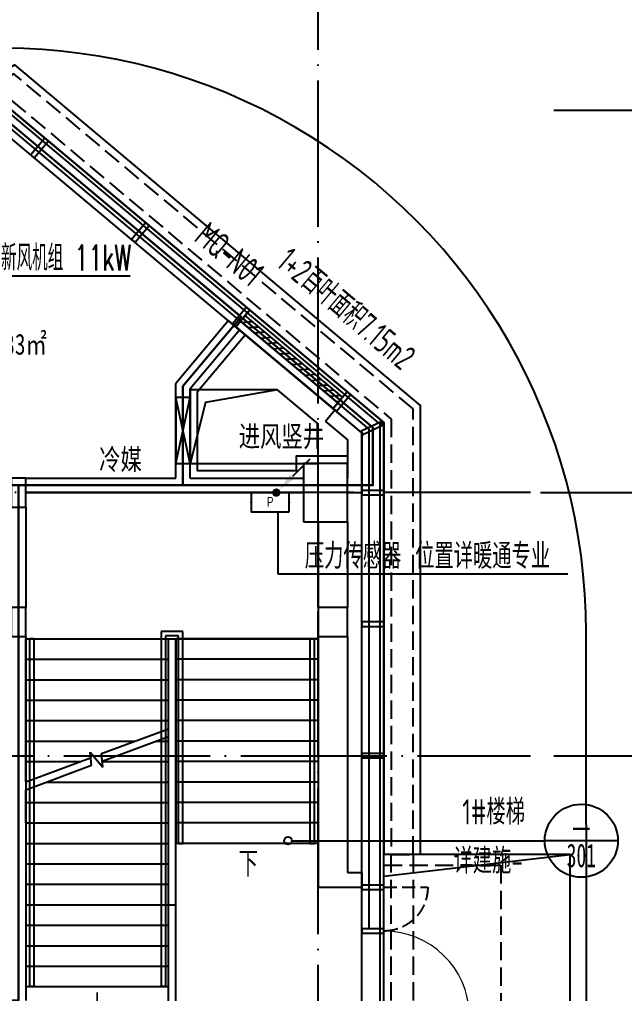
# Model space of a CAD drawing. Extents: x -228436 to 663611, y -207485 to 163917.
# Drawn here: x 53412 to 61693, y 11145 to 24475 of the extents above; entities that cross this region are included whole.
import ezdxf
from ezdxf.enums import TextEntityAlignment as Align

# ---------------------------------------------------------------- set-up
doc = ezdxf.new("R2010")
doc.units = 0
doc.header["$LTSCALE"] = 1000
for name, pattern in [('13#楼幕墙$0$DASH', [0.35, 0.25, -0.1]), ('X-104 13#平面$0$ACAD_ISO05W100', [34, 24, -3, 0.5, -3, 0.5, -3]), ('X-104 13#平面$0$DASH', [0.35, 0.25, -0.1]), ('X-104 13#平面$0$DOTE', [2.42, 2, -0.2, 0.02, -0.2])]:
    doc.linetypes.add(name, pattern=pattern)
doc.layers.get('0').update_dxf_attribs({"linetype": 'CONTINUOUS'})
doc.layers.get('Defpoints').update_dxf_attribs({"linetype": 'CONTINUOUS'})
for name, color, linetype in [('13#楼幕墙$0$A-C_幕墙龙骨', 8, 'CONTINUOUS'), ('13#楼幕墙$0$A-C_玻璃幕墙', 8, 'CONTINUOUS'), ('13#楼幕墙$0$A-C_窗', 8, 'CONTINUOUS'), ('13#楼幕墙$0$DOOR_FIRE', 8, 'CONTINUOUS'), ('DIM-动力', 80, 'CONTINUOUS'), ('DIM-消防', 80, 'CONTINUOUS'), ('EQUIP-消防', 80, 'CONTINUOUS'), ('LWIRE', 80, 'CONTINUOUS'), ('X-104 13#平面$0$01-标注_符号', 8, 'CONTINUOUS'), ('X-104 13#平面$0$01-标注_轴线坐标', 8, 'CONTINUOUS'), ('X-104 13#平面$0$02-TEXT_房间', 9, 'CONTINUOUS'), ('X-104 13#平面$0$02-TEXT_标注', 8, 'CONTINUOUS'), ('X-104 13#平面$0$A-C_玻璃幕墙', 8, 'CONTINUOUS'), ('X-104 13#平面$0$A-E_栏杆', 8, 'CONTINUOUS'), ('X-104 13#平面$0$A-E_楼梯', 171, 'CONTINUOUS'), ('X-104 13#平面$0$A-E_电梯', 8, 'CONTINUOUS'), ('X-104 13#平面$0$A-O_散水', 8, 'CONTINUOUS'), ('X-104 13#平面$0$A-SUR_保温', 8, 'CONTINUOUS'), ('X-104 13#平面$0$A-TECH_暖通', 6, 'CONTINUOUS'), ('X-104 13#平面$0$A-TECH_结构', 8, 'CONTINUOUS'), ('X-104 13#平面$0$A_AXIS-轴线', 8, 'X-104 13#平面$0$DOTE'), ('X-104 13#平面$0$A_STR-砌块墙', 7, 'CONTINUOUS'), ('X-104 13#平面$0$A_STR-砼柱', 7, 'CONTINUOUS'), ('X-104 13#平面$0$DIM_SYMB', 3, 'CONTINUOUS'), ('X-104 13#平面$0$M-道路 边线', 151, 'CONTINUOUS')]:
    doc.layers.add(name, color=color, linetype=linetype)
doc.layers.add('X-104 13#平面$0$000套内', color=8, linetype='CONTINUOUS', lineweight=30, plot=False)
doc.layers.add('X-104 13#平面$0$04-不打印_辅助线', color=8, linetype='CONTINUOUS', plot=False)
doc.styles.add('_TEL_DIM', font='ROMANS2', dxfattribs={"width": 0.8, "height": 3.5, "bigfont": 'HZDF2'})
doc.styles.get("Standard").update_dxf_attribs({"font": 'GBENOR', "bigfont": 'GBCBIG'})
doc.styles.add('X-104 13#平面$0$_TCH_DIM', font='ros1.shx', dxfattribs={"width": 0.8, "bigfont": 'jd.shx'})
doc.styles.add('X-104 13#平面$0$_TCH_DIM_T3', font='ros1.shx', dxfattribs={"width": 0.8, "bigfont": 'jd.shx'})
doc.styles.add('X-104 13#平面$0$_TCH_LABEL', font='STXIHEI.TTF', dxfattribs={"width": 0.75})
doc.styles.add('X-104 13#平面$0$_TCH_SPACE', font='STXIHEI.TTF', dxfattribs={"width": 0.75, "height": 5})
doc.styles.add('X-104 13#平面$0$Standard', font='ros1.shx', dxfattribs={"width": 0.75, "bigfont": 'jd.shx'})
doc.dimstyles.new('X-104 13#平面$0$_TCH_ARCH&&100', dxfattribs={"dimtxt": 350, "dimasz": 100, "dimexe": 250, "dimexo": 300, "dimgap": 100, "dimtad": 1, "dimdec": 0, "dimzin": 0, "dimdsep": 46, "dimtxsty": 'X-104 13#平面$0$_TCH_DIM_T3', "dimblk": 'X-104 13#平面$0$_ArchTick', "dimcen": 0.09, "dimclrt": 7, "dimazin": 2, "dimtfac": 1, "dimtdec": 0, "dimtix": 1, "dimtmove": 2, "dimatfit": 3, "dimfxl": 0, "dimtolj": 1, "dimtzin": 0, "dimarcsym": 0})

# ---------------------------------------------------------------- blocks, each defined once
blk = doc.blocks.new('X-104 13#平面$0$_ArchTick')
at = {"color": 0, "linetype": 'ByBlock', "const_width": 0.4}
blk.add_lwpolyline([(-0.5, -0.5), (0.5, 0.5)], dxfattribs=at)
blk = doc.blocks.new('*D785')
at = {"layer": 'Defpoints', "color": 0}
for p in [(60425, 23235), (63725, 23235), (60425, -2700)]:
    blk.add_point(p, dxfattribs=at)
at = {"layer": 'X-104 13#平面$0$01-标注_轴线坐标', "color": 0, "lineweight": -2}
for p, q in [((60725, 23235), (63975, 23235)), ((63725, -2700), (63725, 23235)), ((60725, -2700), (63975, -2700))]:
    blk.add_line(p, q, dxfattribs=at)
at = {"layer": 'X-104 13#平面$0$01-标注_轴线坐标', "color": 0, "lineweight": -2, "xscale": 100, "yscale": 100, "zscale": 100}
for p, rotation in [((63725, 23235), 90), ((63725, -2700), 270)]:
    blk.add_blockref('X-104 13#平面$0$_ArchTick', p, dxfattribs=dict(at, rotation=rotation))
at = {"layer": 'X-104 13#平面$0$01-标注_轴线坐标', "color": 7, "insert": (63450, 10268), "char_height": 350, "attachment_point": 5, "rotation": 90, "style": 'X-104 13#平面$0$_TCH_DIM_T3'}
blk.add_mtext('\\A1;25935', dxfattribs=at)
blk = doc.blocks.new('*D788')
at = {"layer": 'Defpoints', "color": 0}
for p in [(60425, 14400), (62925, 14400), (60425, 9000)]:
    blk.add_point(p, dxfattribs=at)
at = {"layer": 'X-104 13#平面$0$01-标注_轴线坐标', "color": 0, "lineweight": -2}
for p, q in [((60725, 14400), (63175, 14400)), ((62925, 9000), (62925, 14400)), ((60725, 9000), (63175, 9000))]:
    blk.add_line(p, q, dxfattribs=at)
at = {"layer": 'X-104 13#平面$0$01-标注_轴线坐标', "color": 0, "lineweight": -2, "xscale": 100, "yscale": 100, "zscale": 100}
for p, rotation in [((62925, 14400), 90), ((62925, 9000), 270)]:
    blk.add_blockref('X-104 13#平面$0$_ArchTick', p, dxfattribs=dict(at, rotation=rotation))
at = {"layer": 'X-104 13#平面$0$01-标注_轴线坐标', "color": 7, "insert": (62650, 11700), "char_height": 350, "attachment_point": 5, "rotation": 90, "style": 'X-104 13#平面$0$_TCH_DIM_T3'}
blk.add_mtext('\\A1;5400', dxfattribs=at)
blk = doc.blocks.new('*D789')
at = {"layer": 'Defpoints', "color": 0}
for p in [(60425, 18000), (62925, 18000), (60425, 14400)]:
    blk.add_point(p, dxfattribs=at)
at = {"layer": 'X-104 13#平面$0$01-标注_轴线坐标', "color": 0, "lineweight": -2}
for p, q in [((60725, 18000), (63175, 18000)), ((62925, 14400), (62925, 18000)), ((60725, 14400), (63175, 14400))]:
    blk.add_line(p, q, dxfattribs=at)
at = {"layer": 'X-104 13#平面$0$01-标注_轴线坐标', "color": 0, "lineweight": -2, "xscale": 100, "yscale": 100, "zscale": 100}
for p, rotation in [((62925, 18000), 90), ((62925, 14400), 270)]:
    blk.add_blockref('X-104 13#平面$0$_ArchTick', p, dxfattribs=dict(at, rotation=rotation))
at = {"layer": 'X-104 13#平面$0$01-标注_轴线坐标', "color": 7, "insert": (62650, 16200), "char_height": 350, "attachment_point": 5, "rotation": 90, "style": 'X-104 13#平面$0$_TCH_DIM_T3'}
blk.add_mtext('\\A1;3600', dxfattribs=at)
blk = doc.blocks.new('*D790')
at = {"layer": 'Defpoints', "color": 0}
for p in [(60425, 23235), (62925, 23235), (60425, 18000)]:
    blk.add_point(p, dxfattribs=at)
at = {"layer": 'X-104 13#平面$0$01-标注_轴线坐标', "color": 0, "lineweight": -2}
for p, q in [((60725, 23235), (63175, 23235)), ((62925, 18000), (62925, 23235)), ((60725, 18000), (63175, 18000))]:
    blk.add_line(p, q, dxfattribs=at)
at = {"layer": 'X-104 13#平面$0$01-标注_轴线坐标', "color": 0, "lineweight": -2, "xscale": 100, "yscale": 100, "zscale": 100}
for p, rotation in [((62925, 23235), 90), ((62925, 18000), 270)]:
    blk.add_blockref('X-104 13#平面$0$_ArchTick', p, dxfattribs=dict(at, rotation=rotation))
at = {"layer": 'X-104 13#平面$0$01-标注_轴线坐标', "color": 7, "insert": (62650, 20618), "char_height": 350, "attachment_point": 5, "rotation": 90, "style": 'X-104 13#平面$0$_TCH_DIM_T3'}
blk.add_mtext('\\A1;5235', dxfattribs=at)
blk = doc.blocks.new('*U152')
h = blk.add_hatch()
h.set_pattern_fill('ANSI31', color=256, scale=50)
h.set_pattern_definition([(45, (-56212.376, 120006.8), (-56.1266, 56.1266), [])])
h.paths.add_polyline_path([(-1740, 100), (0, 100), (0, 200), (-1740, 200)])
for points in [[(-1740, 0), (0, 0), (0, 300), (-1740, 300)], [(-1740, 100), (0, 100), (0, 200), (-1740, 200)]]:
    blk.add_lwpolyline(points, close=True)
blk = doc.blocks.new('13#楼幕墙$0$A$C7A413A1D')
blk.add_lwpolyline([(-70, -300), (-10, -300), (-10, 0), (-70, 0)], close=True)
blk = doc.blocks.new('13#楼幕墙$0$$DorLib2D$00000001')
for p, q in [((0.45, 0.975), (0.5, 0.975)), ((0.45, 0), (0.45, 0.975)), ((0.5, 0), (0.5, 0.975)), ((0.5, 0), (0.45, 0))]:
    blk.add_line(p, q)
at = {"lineweight": 13}
blk.add_arc((0.475, 0), 0.975, 91.4693, 180, dxfattribs=at)
blk = doc.blocks.new('13#楼幕墙$0$A$C2CD63A88')
at = {"linetype": '13#楼幕墙$0$DASH'}
blk.add_lwpolyline([(-10, 720), (-10, -120)], dxfattribs=at)
blk.add_arc((-10, 720), 840, 270, 360, dxfattribs=at)
blk = doc.blocks.new('13#楼幕墙')
at = {"layer": '13#楼幕墙$0$A-C_幕墙龙骨'}
blk.add_lwpolyline([(58089, 18843), (58111, 18797), (58382, 18924), (58361, 18969)], close=True, dxfattribs=at)
at = {"layer": '13#楼幕墙$0$A-C_玻璃幕墙'}
for p, q in [((58350, 12030), (58350, 18937)), ((58100, -800), (58100, 18820)), ((58200, 12030), (58200, 18867))]:
    blk.add_line(p, q, dxfattribs=at)
for points in [[(4493, 15500), (-900, 15500), (-900, -1700), (22100, -1700), (22100, -1100), (58400, -1100), (58400, 18960), (53293, 23245), (37800, 14300), (37800, 10200), (12500, 10200), (4493, 15500)], [(58350, 18937), (53288, 23184), (37850, 14271)], [(58200, 18867), (53272, 23002), (43348, 17266)], [(58100, 18820), (53261, 22880), (38100, 14127)], [(58100, 11900), (58100, 12600)]]:
    blk.add_lwpolyline(points, dxfattribs=at)
at = {"layer": '13#楼幕墙$0$A-C_幕墙龙骨'}
for p, rotation in [((53815, 22807), 319.9999999999206), ((55194, 21650), 319.9999999999206), ((56573, 20493), 319.9999999999206), ((57951, 19336), 319.9999999999206), ((58100, 18040), 90), ((58100, 16240), 90), ((58100, 14440), 90), ((58100, 12640), 90), ((58100, 12040), 90)]:
    blk.add_blockref('13#楼幕墙$0$A$C7A413A1D', p, dxfattribs=dict(at, rotation=rotation))
at = {"layer": '13#楼幕墙$0$A-C_窗', "rotation": 140.0000000000023}
blk.add_blockref('*U152', (56565, 20500), dxfattribs=at)
at = {"layer": '13#楼幕墙$0$A-C_窗', "xscale": -0.71428571428569, "yscale": 0.71428571428569, "zscale": 0.71428571428569, "rotation": 90}
blk.add_blockref('13#楼幕墙$0$A$C2CD63A88', (58914, 12593), dxfattribs=at)
at = {"layer": '13#楼幕墙$0$DOOR_FIRE', "xscale": 1200.000000000032, "yscale": 1200.000000000032, "zscale": 1200.000000000032, "rotation": 270}
blk.add_blockref('13#楼幕墙$0$$DorLib2D$00000001', (58400, 11400), dxfattribs=at)
blk = doc.blocks.new('*U102')
blk.add_lwpolyline([(200, 0), (200, 900), (0, 900), (0, 0), (200, 0), (0, 900), (0, 0), (200, 900)])
blk = doc.blocks.new('X-104 13#平面$0$A$C0BB3323F')
at = {"layer": 'Defpoints'}
blk.add_lwpolyline([(59300, 600), (59300, 20660), (54205, 24935), (38700, 16000), (38700, 11900), (13400, 11900), (5393, 17200), (0, 17200), (0, 0), (23000, 0), (23000, 600)], close=True, dxfattribs=at)
at = {"layer": 'X-104 13#平面$0$M-道路 边线', "ltscale": 0.5}
blk.add_line((62076, -2539), (62069, 17786), dxfattribs=at)
blk.add_arc((54069, 17783), 8000, 0.0204, 119.6076, dxfattribs=at)
blk = doc.blocks.new('_FZHK')
blk.add_lwpolyline([(-0.5, -0.5), (0.5, -0.5), (0.5, 0.5), (-0.5, 0.5)], close=True)
blk = doc.blocks.new('$TelecSys$00000078')
for p, q in [((1.15, 1.15), (0.55, 0.55)), ((0.104, 0.104), (0.104, 0.104)), ((-0.104, -0.104), (-0.104, -0.104))]:
    blk.add_line(p, q)
at = {"const_width": 0.142}
blk.add_lwpolyline([(-0.071, 0, 1), (0.071, 0, 1)], format="xyb", close=True, dxfattribs=at)
blk.add_solid([(0.62, 0.48), (0.48, 0.62), (0.1, 0.1)])
at = {"width": 0.8, "flags": 9}
blk.add_attdef('A', (0, 0), '', height=0.00002, dxfattribs=at)
blk = doc.blocks.new('$equip$00002774')
for p, q in [((0.65, 0.65), (-0.65, 0.65)), ((-0.65, 0.65), (-0.65, 0)), ((0.65, 0), (0.65, 0.65)), ((-0.65, 0), (0.65, 0))]:
    blk.add_line(p, q)
at = {"const_width": 0.04}
blk.add_lwpolyline([(-0.65, 0.65), (-0.65, 0), (0.65, 0), (0.65, 0.65), (-0.65, 0.65), (-0.65, 0)], dxfattribs=at)
for p in [(0, 0.65), (-0.65, 0.325), (0, 0), (0.65, 0.325)]:
    blk.add_point(p)
at = {"color": 7}
blk.add_attdef('$TEXT$', text='', height=0.34, dxfattribs=at).set_placement((0.006, 0.343), align=Align.MIDDLE_CENTER)
at = {"color": 7, "flags": 1}
for tag, height, p in [('B', 0.4, (0.905, 0.246)), ('A', 0.00002, (0, 0))]:
    blk.add_attdef(tag, text='', height=height, dxfattribs=at).set_placement(p, align=Align.MIDDLE_CENTER)
blk = doc.blocks.new('X-104 13#平面$0$轴网')
at = {"layer": 'X-104 13#平面$0$01-标注_轴线坐标'}
blk.add_line((60543.5, 18000), (64543.5, 18000), dxfattribs=at)
at = {"layer": 'X-104 13#平面$0$A_AXIS-轴线', "linetype": 'X-104 13#平面$0$DOTE'}
for p, q in [((57500, -7401), (57500, 24620.3)), ((60408.4, 18000), (-2925, 18000))]:
    blk.add_line(p, q, dxfattribs=at)
at = {"layer": 'X-104 13#平面$0$01-标注_轴线坐标'}
for p1, p2, distance, text, picture, middle in [((60425, -2700), (60425, 23235.1), -3300, '25935', '*D785', (63450, 10267.5)), ((60425, 18000), (60425, 23235.1), -2500, '5235', '*D790', (62650, 20617.5)), ((60425, 14400), (60425, 18000), -2500, '3600', '*D789', (62650, 16200)), ((60425, 9000), (60425, 14400), -2500, '5400', '*D788', (62650, 11700))]:
    dim = blk.add_aligned_dim(p1=p1, p2=p2, distance=distance, text=text, dimstyle='X-104 13#平面$0$_TCH_ARCH&&100', dxfattribs=at)
    dim.commit()
    dim.dimension.update_dxf_attribs({"geometry": picture, "text_midpoint": middle})
blk = doc.blocks.new('X-104 13#平面')
at = {"layer": 'X-104 13#平面$0$000套内'}
blk.add_lwpolyline([(7100, -1550), (21950, -1550), (21950, -950), (48400, -950), (48400, 11050), (53400, 11050), (53400, 18100), (58250, 18100), (58250, 18890), (53289.1, 23052.7), (37950, 14213.3), (37950, 10050), (12454.9, 10050), (4447.4, 15350), (4100, 15350), (4100, 6300), (7100, 6300), (7100, -1550)], dxfattribs=at)
blk.add_lwpolyline([(56445.6, 20404.1), (53289.1, 23052.7), (48392.1, 20230.7), (49171, 17336.9), (52006.2, 18100), (55650, 18100), (55650, 19456)], close=True, dxfattribs=at)
at = {"layer": 'X-104 13#平面$0$01-标注_符号'}
for p, q in [((57141.5, 13236.7), (59041.6, 13236.7)), ((59041.6, 13236.7), (60602.1, 13236.7)), ((61602.1, 13236.7), (60602.1, 13236.7))]:
    blk.add_line(p, q, dxfattribs=at)
for centre, radius in [((61102.1, 13236.7), 500), ((57089.1, 13236.7), 52.4)]:
    blk.add_circle(centre, radius, dxfattribs=at)
at = {"layer": 'X-104 13#平面$0$A-C_玻璃幕墙', "linetype": 'X-104 13#平面$0$DASH'}
blk.add_lwpolyline([(60000, 10500), (58400, 10500), (58400, 12900), (60000, 12900)], close=True, dxfattribs=at)
at = {"layer": 'X-104 13#平面$0$A-E_栏杆'}
for p, q in [((53550, 16000), (53550, 11240)), ((53610, 16000), (53550, 16000)), ((53610, 16000), (53610, 11240)), ((55650, 16100), (55350, 16100)), ((55350, 16100), (55350, 11240)), ((55590, 16040), (55410, 16040)), ((55410, 16040), (55410, 11240)), ((55590, 13200), (55590, 16040)), ((55650, 13200), (55650, 16100)), ((57390, 13200), (57390, 16000)), ((57390, 16000), (57450, 16000)), ((57450, 13200), (57450, 16000)), ((55590, 13200), (55650, 13200)), ((57390, 13200), (57450, 13200)), ((53610, 11240), (53550, 11240)), ((55410, 11240), (55350, 11240))]:
    blk.add_line(p, q, dxfattribs=at)
at = {"layer": 'X-104 13#平面$0$A-E_楼梯'}
for p, q in [((60950, 13050), (58400, 13050)), ((58400, 10350), (58400, 13050)), ((58400, 12750), (60950, 13050)), ((60950, 10350), (60950, 13050))]:
    blk.add_line(p, q, dxfattribs=at)
at = {"layer": 'X-104 13#平面$0$A-E_电梯'}
for p, q in [((57300, 18000), (53500, 18000)), ((53500, 17800), (53500, 16430)), ((57500, 16430), (57500, 17600)), ((53500, 16030), (53500, 16000)), ((53500, 14041.5), (53500, 16000)), ((53500, 16000), (55450, 16000)), ((53500, 16000), (57500, 16000)), ((55450, 14769.8), (55450, 16000)), ((55550, 16000), (55550, 13200)), ((57500, 16000), (55550, 16000)), ((57500, 16000), (57500, 16030)), ((57500, 16000), (57500, 13200)), ((53500, 15720), (55450, 15720)), ((57500, 15720), (55550, 15720)), ((53500, 15440), (55450, 15440)), ((57500, 15440), (55550, 15440)), ((53500, 15160), (55450, 15160)), ((57500, 15160), (55550, 15160)), ((53500, 14880), (55450, 14880)), ((57500, 14880), (55550, 14880)), ((54535.5, 14428.3), (55450, 14769.8)), ((54545.4, 14325.2), (55450, 14663.1)), ((55450, 13480), (55450, 14663.1)), ((53500, 14600), (54995.3, 14600)), ((55281.1, 14600), (55450, 14600)), ((57500, 14600), (55550, 14600)), ((54395.8, 14269.3), (54378.7, 14447)), ((54378.7, 14447), (54553.4, 14242.4)), ((54553.4, 14242.4), (54535.5, 14428.3)), ((53500, 14041.5), (54385.9, 14372.4)), ((53500, 14320), (54245.6, 14320)), ((53500, 13934.8), (54395.8, 14269.3)), ((54549.7, 14320), (55450, 14320)), ((57500, 14320), (55550, 14320)), ((53781.7, 14040), (55450, 14040)), ((57500, 14040), (55550, 14040)), ((53500, 13480), (53500, 13934.8)), ((53500, 13760), (55450, 13760)), ((57500, 13760), (55550, 13760)), ((53500, 13480), (55450, 13480)), ((57500, 13480), (55550, 13480)), ((53500, 13200), (55450, 13200)), ((57500, 13200), (55550, 13200)), ((53500, 12920), (55450, 12920)), ((53500, 12640), (55450, 12640)), ((53500, 12360), (55450, 12360)), ((55450, 12360), (55550, 12360)), ((53500, 12080), (55450, 12080)), ((53500, 11800), (55450, 11800)), ((53500, 11520), (55450, 11520)), ((53500, 11240), (55450, 11240))]:
    blk.add_line(p, q, dxfattribs=at)
at = {"layer": 'X-104 13#平面$0$A-O_散水'}
blk.add_lwpolyline([(58900, 13050), (58900, 19193.2), (53346.4, 23853.1), (37300, 14588.9), (37300, 10700), (23300, 10700), (23300, 10200), (37800, 10200), (37800, 14300), (53293.2, 23245), (58400, 18960), (58400, 13050)], dxfattribs=at)
at = {"layer": 'X-104 13#平面$0$A-O_散水', "linetype": 'X-104 13#平面$0$DASH'}
blk.add_lwpolyline([(58800, 13050), (58800, 19146.5), (53335.8, 23731.5), (37400, 14531.2), (37400, 10600), (23300, 10600), (23300, 10300), (37700, 10300), (37700, 14357.8), (53303.8, 23366.6), (58500, 19006.6), (58500, 13050)], dxfattribs=at)
blk.add_lwpolyline([(58800, 10350), (58500, 10350), (58500, 13050), (58800, 13050)], close=True, dxfattribs=at)
at = {"layer": 'X-104 13#平面$0$A-SUR_保温'}
blk.add_lwpolyline([(57900, 18500), (57200, 18500), (57200, 18300), (55850, 18300), (55850, 19383.2), (56502.3, 20160.6), (56425.7, 20224.9)], dxfattribs=at)
at = {"layer": 'X-104 13#平面$0$A-TECH_结构'}
for points in [[(58350, -1050), (58350, 18936.6), (53287.9, 23184.2), (37850, 14271.1), (37850, 10150), (12485, 10150), (4477.5, 15450), (-850, 15450), (-850, -1650), (22050, -1650), (22050, -1050)], [(55750, 18400), (57500, 18400), (57500, 18939.9), (56942.1, 19408), (55750, 19408)]]:
    blk.add_lwpolyline(points, close=True, dxfattribs=at)
blk.add_lwpolyline([(56942.1, 19408), (55958.6, 19234.1), (55750, 18400)], dxfattribs=at)
at = {"layer": 'X-104 13#平面$0$A_AXIS-轴线', "linetype": 'X-104 13#平面$0$DOTE'}
blk.add_line((39500, 14400), (60408.4, 14400), dxfattribs=at)
at = {"layer": 'X-104 13#平面$0$A_STR-砌块墙'}
for p, q in [((56272.5, 20353.4), (55550, 19492.3)), ((56425.7, 20224.9), (56272.5, 20353.4)), ((56425.7, 20224.9), (55750, 19419.6)), ((55550, 18200), (55550, 19492.3)), ((55750, 18200), (55750, 19419.6)), ((57599.5, 18978.9), (57728, 19132.1)), ((58100, 18820), (57728, 19132.1)), ((57900, 18726.8), (57599.5, 18978.9)), ((58100, 18820), (58100, 18000)), ((57900, 18726.8), (57900, 18200)), ((53500, 18200), (55550, 18200)), ((55750, 18200), (57300, 18200)), ((53500, 18000), (55650, 18000)), ((55650, 18000), (57300, 18000)), ((57900, 18000), (58100, 18000)), ((53500, 17800), (53500, 16430)), ((57500, 17600), (57500, 16430)), ((57900, 17600), (57900, 16430)), ((53500, 16030), (53500, 14900)), ((55450, 10100), (55450, 16000)), ((55450, 16000), (55550, 16000)), ((55550, 10200), (55550, 16000)), ((57500, 16030), (57500, 12600)), ((57900, 16030), (57900, 12800)), ((53500, 14900), (53500, 11050)), ((57900, 12800), (58100, 12800)), ((58100, 12800), (58100, 12600)), ((57500, 12600), (58100, 12600))]:
    blk.add_line(p, q, dxfattribs=at)
at = {"layer": 'X-104 13#平面$0$DIM_SYMB'}
for points in [[(56525, 13200, 0, 0, 0), (56525, 17000, 0, 0, 0), (54475, 17000, 0, 0, 0), (54475, 15460, 80, 0, 0), (54475, 15160, 0, 0, 0)], [(54475, 11240, 0, 0, 0), (54475, 13180, 80, 0, 0), (54475, 13480, 0, 0, 0)]]:
    blk.add_lwpolyline(points, format="xyseb", dxfattribs=at)
for name, p in [('X-104 13#平面$0$A$C0BB3323F', (-900, -1700)), ('X-104 13#平面$0$轴网', (0, 0))]:
    blk.add_blockref(name, p)
at = {"layer": 'X-104 13#平面$0$A-TECH_暖通'}
blk.add_blockref('*U102', (55550, 18400), dxfattribs=at)
at = {"layer": 'X-104 13#平面$0$A-TECH_结构'}
blk.add_blockref('13#楼幕墙', (0, 0), dxfattribs=at)
at = {"layer": 'X-104 13#平面$0$A_STR-砼柱'}
for p, xscale, yscale, zscale in [((57600, 18000), 600, 800, 800), ((53400, 18000), 200, 400, 400), ((53400, 16230), 200, 400.0000000000018, 400.0000000000018), ((57700, 16230), 400, 400, 400)]:
    blk.add_blockref('_FZHK', p, dxfattribs=dict(at, xscale=xscale, yscale=yscale, zscale=zscale))
at = {"layer": 'X-104 13#平面$0$01-标注_符号', "style": 'X-104 13#平面$0$_TCH_SPACE', "width": 0.75}
blk.add_text('建筑面积28.33㎡', height=285.43, dxfattribs=at).set_placement((51598.7, 19888.4))
at = {"layer": 'X-104 13#平面$0$01-标注_符号', "color": 7, "style": 'X-104 13#平面$0$_TCH_DIM', "width": 0.8}
for s, p in [('1#楼梯', (59471.9, 13457.5)), ('详建施-', (59351.7, 12787.1))]:
    blk.add_text(s, height=347.29, dxfattribs=at).set_placement(p)
at = {"layer": 'X-104 13#平面$0$01-标注_符号', "color": 7, "style": 'X-104 13#平面$0$_TCH_LABEL'}
for s, height, width, p, p2 in [('-', 322, 3.75, (60900.9, 13276.9), (61303.4, 13276.9)), ('301', 321.99, 0.749097, (60900.9, 12874.5), (61303.4, 12874.5))]:
    blk.add_text(s, height=height, dxfattribs=dict(at, width=width)).set_placement(p, p2, align=Align.FIT)
at = {"layer": 'X-104 13#平面$0$02-TEXT_房间', "style": 'X-104 13#平面$0$_TCH_SPACE', "width": 0.75}
for s, p in [('进风竖井', (56413.1, 18628.2)), ('冷媒', (54502.5, 18311.8))]:
    blk.add_text(s, height=285.43, dxfattribs=at).set_placement(p)
at = {"layer": 'X-104 13#平面$0$02-TEXT_标注', "linetype": 'X-104 13#平面$0$ACAD_ISO05W100', "style": 'X-104 13#平面$0$Standard', "width": 0.75}
blk.add_text('MQ-N01', height=350, rotation=320.00048, dxfattribs=at).set_placement((55784.8, 21458))
at = {"layer": 'X-104 13#平面$0$04-不打印_辅助线', "style": 'X-104 13#平面$0$Standard', "width": 0.75}
blk.add_text('1+2百叶面积7.15m2', height=347.287, rotation=320, dxfattribs=at).set_placement((56909.7, 21110.4))
at = {"layer": 'X-104 13#平面$0$DIM_SYMB', "color": 7, "style": 'X-104 13#平面$0$_TCH_DIM', "width": 0.8}
for s, p in [('下', (56413.2, 12745)), ('上', (54352.4, 10785))]:
    blk.add_text(s, height=347.3, dxfattribs=at).set_placement(p)
blk = doc.blocks.new('104 13#平面')
blk.add_blockref('X-104 13#平面', (0, 0))

msp = doc.modelspace()

# ---------------------------------------------------------------- linework, layer by layer
msp.add_lwpolyline([(-900, -1700), (21800, -1700), (21800, -1100), (58400, -1100), (58400, 18960), (53305, 23235), (37800, 14300), (37800, 10200), (12500, 10200), (4300, 15500), (-900, 15500), (-900, -1700)])
at = {"layer": 'DIM-动力'}
msp.add_line((52929.1, 20966.1), (54925.9, 20966.1), dxfattribs=at)
at = {"layer": 'DIM-消防'}
for p, q in [((56950.4, 17736), (56950.4, 16888.1)), ((56950.4, 16888.1), (60917.4, 16888.1))]:
    msp.add_line(p, q, dxfattribs=at)

# ---------------------------------------------------------------- block references
msp.add_blockref('104 13#平面', (0, 0))
at = {"layer": 'EQUIP-消防', "xscale": 400, "yscale": 400, "zscale": 400}
msp.add_blockref('$equip$00002774', (56841.6, 17736), dxfattribs=at).add_auto_attribs({'$TEXT$': 'P'})
at = {"layer": 'LWIRE', "color": 80, "xscale": 400, "yscale": 400, "zscale": 400}
msp.add_blockref('$TelecSys$00000078', (56927.2, 18000), dxfattribs=at)

# ---------------------------------------------------------------- texts
at = {"layer": 'DIM-动力', "color": 7, "style": '_TEL_DIM', "width": 0.64}
msp.add_text('新风机组 11kW', height=350, dxfattribs=at).set_placement((53159.6, 21038.9))
at = {"layer": 'DIM-消防', "color": 7, "style": '_TEL_DIM', "width": 0.8}
msp.add_text('压力传感器 位置详暖通专业', height=347.244, dxfattribs=at).set_placement((57317.4, 16958.1))

doc.saveas('drawing.dxf')
